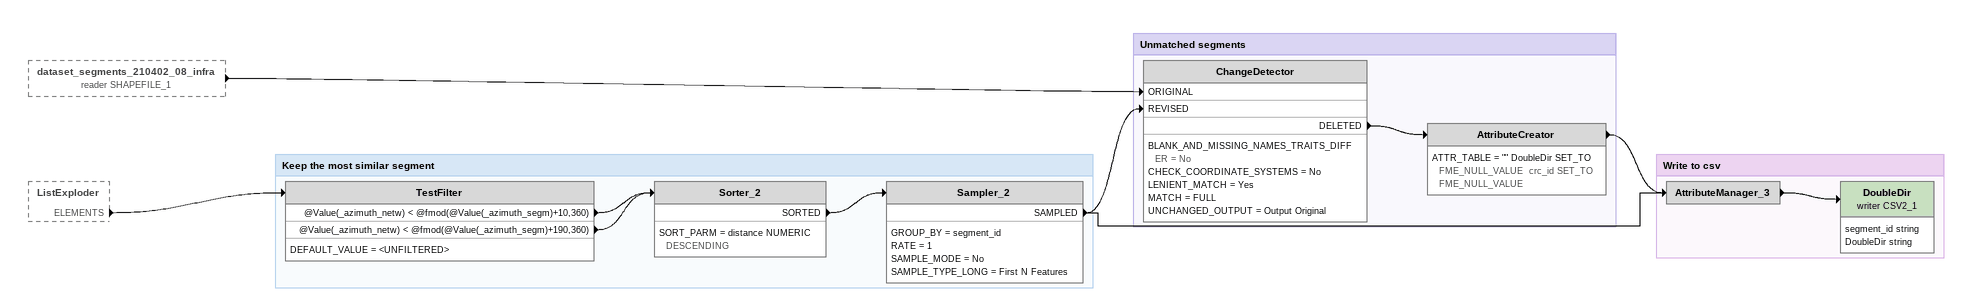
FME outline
dataset_segments_210402_08_infra (reader SHAPEFILE_1) [outside]
    -> ChangeDetector [ORIGINAL]
ListExploder [outside]
    ELEMENTS -> TestFilter

Bookmark: Keep the most similar segment
TestFilter
    DEFAULT_VALUE = <UNFILTERED>
    @Value(_azimuth_netw) < @fmod(@Value(_azimuth_segm)+10,360) -> Sorter_2
    @Value(_azimuth_netw) < @fmod(@Value(_azimuth_segm)+190,360) -> Sorter_2
Sorter_2
    SORT_PARM = distance NUMERIC DESCENDING
    SORTED -> Sampler_2
Sampler_2
    GROUP_BY = segment_id
    RATE = 1
    SAMPLE_MODE = No
    SAMPLE_TYPE_LONG = First N Features
    SAMPLED -> ChangeDetector [REVISED]
    SAMPLED -> AttributeManager_3

Bookmark: Unmatched segments
ChangeDetector
    BLANK_AND_MISSING_NAMES_TRAITS_DIFFER = No
    CHECK_COORDINATE_SYSTEMS = No
    LENIENT_MATCH = Yes
    MATCH = FULL
    UNCHANGED_OUTPUT = Output Original
    DELETED -> AttributeCreator
AttributeCreator
    ATTR_TABLE = "" DoubleDir SET_TO FME_NULL_VALUE  crc_id SET_TO FME_NULL_VALUE
    -> AttributeManager_3

Bookmark: Write to csv
AttributeManager_3
    -> DoubleDir (writer CSV2_1)
DoubleDir (writer CSV2_1)
    attributes: segment_id string, DoubleDir string
